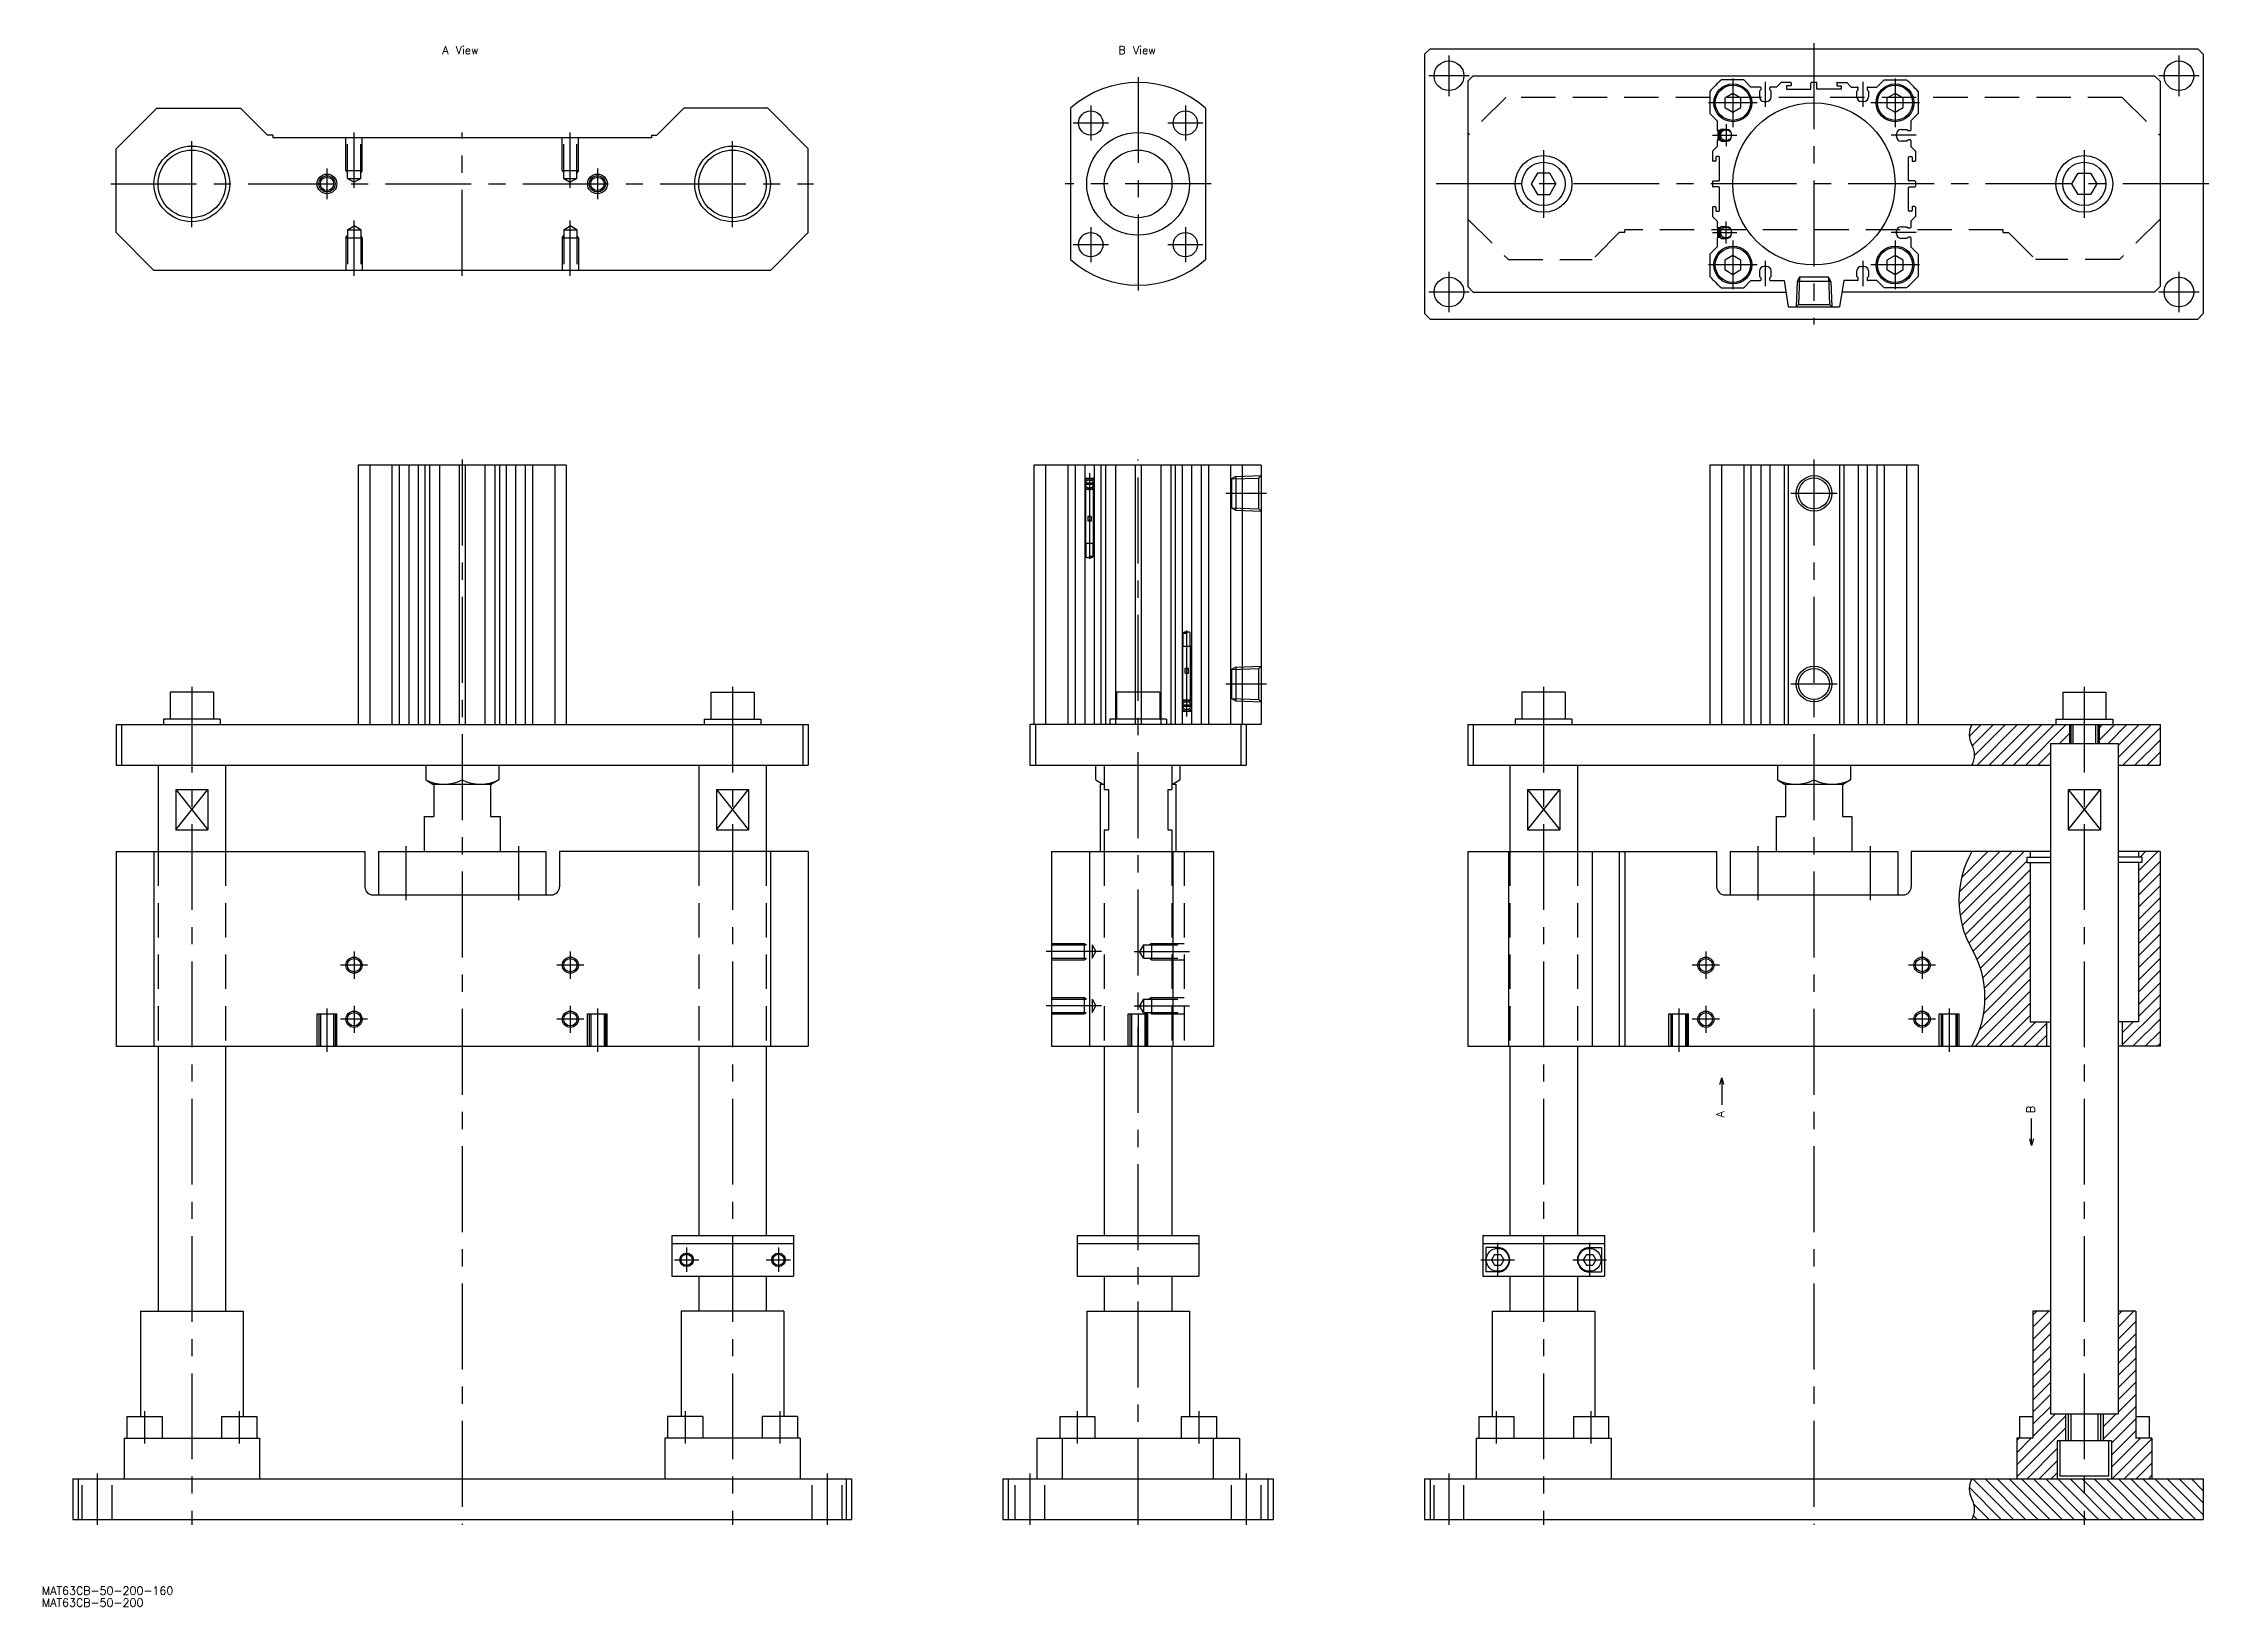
# Model space of a CAD drawing. Extents: x -405 to 396, y -526 to 52.
import ezdxf

# ---------------------------------------------------------------- set-up
doc = ezdxf.new("R2010")
doc.units = 0
for name, pattern in [('CENTER', [50.8, 31.75, -6.35, 6.35, -6.35]), ('DASHED', [19.05, 12.7, -6.35]), ('PHANTOM', [63.5, 31.75, -6.35, 6.35, -6.35, 6.35, -6.35])]:
    doc.linetypes.add(name, pattern=pattern)
doc.layers.get('0').update_dxf_attribs({"linetype": 'CONTINUOUS'})
doc.layers.add('CENTER', color=1, linetype='CENTER')
doc.styles.get("Standard").update_dxf_attribs({"font": 'txt.shx', "height": 3, "bigfont": 'bigfont.shx'})

# ---------------------------------------------------------------- blocks, each defined once
blk = doc.blocks.new('*U3')
at = {"color": 7, "linetype": 'CONTINUOUS'}
blk.add_text('MAT63CB-50-200-160', height=3, dxfattribs=at).set_placement((-405.45, -521.89))
blk = doc.blocks.new('*U4')
at = {"color": 7, "linetype": 'CONTINUOUS'}
blk.add_text('MAT63CB-50-200', height=3, dxfattribs=at).set_placement((-405.45, -526.31))
blk = doc.blocks.new('*U5')
at = {"color": 137, "linetype": 'CONTINUOUS'}
blk.add_text('A View', height=3, dxfattribs=at).set_placement((-257.37, 47.96))
blk = doc.blocks.new('*U6')
at = {"color": 137, "linetype": 'CONTINUOUS'}
blk.add_text('B View', height=3, dxfattribs=at).set_placement((-7.28, 47.96))
blk = doc.blocks.new('_OPEN30')
at = {"color": 0, "linetype": 'BYBLOCK'}
for p, q in [((-1, 0.27), (0, 0)), ((0, 0), (-1, -0.27)), ((0, 0), (-1, 0))]:
    blk.add_line(p, q, dxfattribs=at)
blk = doc.blocks.new('*U7')
at = {"color": 137, "linetype": 'CONTINUOUS'}
blk.add_lwpolyline([(330.51, -353.2), (330.51, -345.7)], dxfattribs=at)
at = {"color": 137, "linetype": 'CONTINUOUS', "xscale": 2.5, "yscale": 2.5, "zscale": 2.5, "rotation": 270}
blk.add_blockref('_OPEN30', (330.51, -355.7), dxfattribs=at)
blk = doc.blocks.new('*U8')
at = {"color": 137, "linetype": 'CONTINUOUS'}
blk.add_lwpolyline([(215.91, -333.2), (215.91, -340.7)], dxfattribs=at)
at = {"color": 137, "linetype": 'CONTINUOUS', "xscale": 2.5, "yscale": 2.5, "zscale": 2.5, "rotation": 90}
blk.add_blockref('_OPEN30', (215.91, -330.7), dxfattribs=at)
blk = doc.blocks.new('*U9')
at = {"color": 137, "linetype": 'CONTINUOUS'}
blk.add_text('A', height=3, rotation=90, dxfattribs=at).set_placement((216.83, -345.37))
blk = doc.blocks.new('*U10')
at = {"color": 137, "linetype": 'CONTINUOUS'}
blk.add_text('B', height=3, rotation=90, dxfattribs=at).set_placement((331.67, -343.71))

msp = doc.modelspace()

# ---------------------------------------------------------------- linework, layer by layer
at = {"color": 7, "linetype": 'CONTINUOUS'}
for p, q in [((106, 48), (108, 50)), ((108, 50), (392, 50)), ((392, 50), (394, 48)), ((106, 48), (106, -48)), ((394, 48), (394, -48)), ((122, 38), (124, 40)), ((122, 38), (122, -38)), ((124, 40), (376, 40)), ((211.5, 34.21), (211.5, 26)), ((224, 38.5), (215.79, 38.5)), ((220, 33.46), (217, 31.73)), ((223, 31.73), (220, 33.46)), ((226.7, 35.8), (224, 38.5)), ((230.1, 35.8), (226.7, 35.8)), ((230.3, 34.8), (229.85, 34.3)), ((229.85, 34.3), (229.85, 32.2)), ((230.3, 35.6), (230.3, 34.8)), ((233.7, 34.8), (233.7, 35.6)), ((234.15, 34.3), (233.7, 34.8)), ((236.2, 35.8), (233.9, 35.8)), ((234.15, 32.2), (234.15, 34.3)), ((237.9, 37.5), (236.2, 35.8)), ((241.4, 37.5), (237.9, 37.5)), ((239.9, 36.09), (239.9, 35.2)), ((241.4, 36.29), (240.1, 36.29)), ((240.1, 35), (248.7, 35)), ((241.6, 37.3), (241.6, 36.49)), ((248.9, 35.2), (248.9, 37.3)), ((250.9, 37.5), (249.1, 37.5)), ((251.1, 35.2), (251.1, 37.3)), ((259.9, 35), (251.3, 35)), ((258.4, 37.3), (258.4, 36.49)), ((258.6, 37.5), (262.1, 37.5)), ((258.6, 36.29), (259.9, 36.29)), ((260.1, 36.09), (260.1, 35.2)), ((262.1, 37.5), (263.8, 35.8)), ((263.8, 35.8), (266.1, 35.8)), ((265.85, 34.3), (266.3, 34.8)), ((265.85, 32.2), (265.85, 34.3)), ((266.3, 34.8), (266.3, 35.6)), ((269.7, 35.6), (269.7, 34.8)), ((269.7, 34.8), (270.15, 34.3)), ((269.9, 35.8), (273.3, 35.8)), ((270.15, 34.3), (270.15, 32.2)), ((273.3, 35.8), (276, 38.5)), ((276, 38.5), (284.21, 38.5)), ((280, 33.46), (277, 31.73)), ((283, 31.73), (280, 33.46)), ((288.5, 34.21), (288.5, 26)), ((378, 38), (376, 40)), ((378, 38), (378, -38)), ((-378, 13), (-363, 28)), ((-363, 28), (-332, 28)), ((-322, 18), (-332, 28)), ((-178, 18), (-168, 28)), ((-137, 28), (-168, 28)), ((-122, 13), (-137, 28)), ((-25, 27.95), (-25, -27.95)), ((25, 27.95), (25, -27.95)), ((211.5, 26), (214.2, 23.3)), ((217, 31.73), (217, 28.27)), ((217, 28.27), (220, 26.54)), ((220, 26.54), (223, 28.27)), ((223, 28.27), (223, 31.73)), ((231.55, 30.5), (232.45, 30.5)), ((268.45, 30.5), (267.55, 30.5)), ((277, 31.73), (277, 28.27)), ((277, 28.27), (280, 26.54)), ((280, 26.54), (283, 28.27)), ((283, 28.27), (283, 31.73)), ((288.5, 26), (285.8, 23.3)), ((-320, 18), (-322, 18)), ((-320, 18), (-320, 17)), ((-180, 17), (-320, 17)), ((-180, 18), (-180, 17)), ((-180, 18), (-178, 18)), ((214.2, 23.3), (214.2, 19.9)), ((214.2, 16.1), (214.2, 13.8)), ((215.2, 19.7), (214.4, 19.7)), ((214.4, 16.3), (215.2, 16.3)), ((215.7, 20.15), (215.2, 19.7)), ((215.2, 16.3), (215.7, 15.85)), ((217.8, 20.15), (215.7, 20.15)), ((219.5, 17.55), (219.5, 18.45)), ((280.5, 17.55), (280.5, 18.45)), ((282.2, 20.15), (284.3, 20.15)), ((284.3, 20.15), (284.8, 19.7)), ((284.8, 16.3), (284.3, 15.85)), ((284.8, 19.7), (285.6, 19.7)), ((285.6, 16.3), (284.8, 16.3)), ((285.8, 23.3), (285.8, 19.9)), ((285.8, 16.1), (285.8, 13.8)), ((-378, -18), (-378, 13)), ((-122, -18), (-122, 13)), ((214.2, 13.8), (212.5, 12.1)), ((212.5, 12.1), (212.5, 8.6)), ((213.51, 8.4), (212.7, 8.4)), ((213.71, 9.9), (213.71, 8.6)), ((214.81, 10.1), (213.91, 10.1)), ((215.01, 1.3), (215.01, 9.9)), ((215.7, 15.85), (217.8, 15.85)), ((284.3, 15.85), (282.2, 15.85)), ((284.99, 1.3), (284.99, 9.9)), ((285.19, 10.1), (286.09, 10.1)), ((285.8, 13.8), (287.5, 12.1)), ((286.29, 9.9), (286.29, 8.6)), ((286.49, 8.4), (287.3, 8.4)), ((287.5, 12.1), (287.5, 8.6)), ((147.71, 3.96), (145.43, 0)), ((145.43, 0), (147.71, -3.96)), ((152.29, 3.96), (147.71, 3.96)), ((154.58, 0), (152.29, 3.96)), ((212.5, 0.9), (212.5, -0.9)), ((212.7, 1.1), (214.81, 1.1)), ((287.3, 1.1), (285.19, 1.1)), ((287.5, 0.9), (287.5, -0.9)), ((345.42, 0), (347.71, 3.96)), ((347.71, 3.96), (352.29, 3.96)), ((352.29, 3.96), (354.57, 0)), ((354.57, 0), (352.29, -3.96)), ((147.71, -3.96), (152.29, -3.96)), ((152.29, -3.96), (154.58, 0)), ((214.8, -1.1), (212.7, -1.1)), ((215, -9.9), (215, -1.3)), ((285, -9.9), (285, -1.3)), ((285.2, -1.1), (287.3, -1.1)), ((347.71, -3.96), (345.42, 0)), ((352.29, -3.96), (347.71, -3.96)), ((212.5, -8.6), (212.5, -12.1)), ((212.5, -12.1), (214.2, -13.8)), ((212.7, -8.4), (213.51, -8.4)), ((213.71, -8.6), (213.71, -9.9)), ((213.91, -10.1), (214.8, -10.1)), ((214.2, -13.8), (214.2, -16.1)), ((215.7, -15.85), (215.2, -16.3)), ((217.8, -15.85), (215.7, -15.85)), ((282.2, -15.85), (284.3, -15.85)), ((284.3, -15.85), (284.8, -16.3)), ((286.09, -10.1), (285.2, -10.1)), ((287.5, -12.1), (285.8, -13.8)), ((285.8, -13.8), (285.8, -16.1)), ((286.29, -8.6), (286.29, -9.9)), ((287.3, -8.4), (286.49, -8.4)), ((287.5, -8.6), (287.5, -12.1)), ((-364, -32), (-378, -18)), ((-136, -32), (-122, -18)), ((214.2, -23.3), (211.5, -26)), ((214.2, -19.9), (214.2, -23.3)), ((215.2, -16.3), (214.4, -16.3)), ((214.4, -19.7), (215.2, -19.7)), ((215.2, -19.7), (215.7, -20.15)), ((215.7, -20.15), (217.8, -20.15)), ((219.5, -18.45), (219.5, -17.55)), ((280.5, -18.45), (280.5, -17.55)), ((284.3, -20.15), (282.2, -20.15)), ((284.8, -19.7), (284.3, -20.15)), ((284.8, -16.3), (285.6, -16.3)), ((285.6, -19.7), (284.8, -19.7)), ((285.8, -19.9), (285.8, -23.3)), ((285.8, -23.3), (288.5, -26)), ((-136, -32), (-364, -32)), ((211.5, -26), (211.5, -34.21)), ((220, -26.54), (217, -28.27)), ((217, -28.27), (217, -31.73)), ((217, -31.73), (220, -33.46)), ((223, -28.27), (220, -26.54)), ((220, -33.46), (223, -31.73)), ((223, -31.73), (223, -28.27)), ((232.45, -30.5), (231.55, -30.5)), ((267.55, -30.5), (268.45, -30.5)), ((280, -26.54), (277, -28.27)), ((277, -28.27), (277, -31.73)), ((277, -31.73), (280, -33.46)), ((283, -28.27), (280, -26.54)), ((280, -33.46), (283, -31.73)), ((283, -31.73), (283, -28.27)), ((288.5, -26), (288.5, -34.21)), ((124, -40), (122, -38)), ((124, -40), (239.65, -40)), ((215.79, -38.5), (224, -38.5)), ((224, -38.5), (226.7, -35.8)), ((226.7, -35.8), (230.1, -35.8)), ((229.85, -32.2), (229.85, -34.3)), ((229.85, -34.3), (230.3, -34.8)), ((230.3, -34.8), (230.3, -35.6)), ((233.7, -34.8), (234.15, -34.3)), ((233.7, -35.6), (233.7, -34.8)), ((233.9, -35.8), (239, -35.8)), ((234.15, -34.3), (234.15, -32.2)), ((239, -35.8), (240.5, -45.5)), ((261, -35.8), (259.5, -45.5)), ((376, -40), (260.35, -40)), ((266.1, -35.8), (261, -35.8)), ((265.85, -34.3), (265.85, -32.2)), ((266.3, -34.8), (265.85, -34.3)), ((266.3, -35.6), (266.3, -34.8)), ((270.15, -34.3), (269.7, -34.8)), ((269.7, -34.8), (269.7, -35.6)), ((273.3, -35.8), (269.9, -35.8)), ((270.15, -32.2), (270.15, -34.3)), ((276, -38.5), (273.3, -35.8)), ((284.21, -38.5), (276, -38.5)), ((376, -40), (378, -38)), ((106, -48), (108, -50)), ((240.5, -45.5), (259.5, -45.5)), ((394, -48), (392, -50)), ((108, -50), (392, -50)), ((-211.5, -104), (-288.5, -104)), ((-288.5, -104), (-288.5, -200)), ((-284.21, -104), (-284.21, -200)), ((-276, -104), (-276, -200)), ((-273.3, -104), (-273.3, -200)), ((-269.7, -104), (-269.7, -200)), ((-266.3, -104), (-266.3, -200)), ((-263.8, -104), (-263.8, -200)), ((-262.1, -104), (-262.1, -200)), ((-258.4, -104), (-258.4, -200)), ((-251.1, -104), (-251.1, -200)), ((-248.9, -104), (-248.9, -200)), ((-241.6, -104), (-241.6, -200)), ((-237.9, -104), (-237.9, -200)), ((-236.2, -104), (-236.2, -200)), ((-233.7, -104), (-233.7, -200)), ((-230.3, -104), (-230.3, -200)), ((-226.7, -104), (-226.7, -200)), ((-224, -104), (-224, -200)), ((-215.79, -104), (-215.79, -200)), ((-211.5, -104), (-211.5, -200)), ((45.5, -104), (-38.5, -104)), ((-38.5, -104), (-38.5, -200)), ((-34.21, -104), (-34.21, -200)), ((-26, -104), (-26, -200)), ((-23.3, -104), (-23.3, -200)), ((-19.7, -104), (-19.7, -200)), ((-16.3, -104), (-16.3, -200)), ((-13.8, -104), (-13.8, -200)), ((-12.1, -104), (-12.1, -200)), ((-8.4, -104), (-8.4, -198)), ((-1.1, -104), (-1.1, -188)), ((1.1, -104), (1.1, -188)), ((8.4, -104), (8.4, -198)), ((12.1, -104), (12.1, -200)), ((13.8, -200), (13.8, -104)), ((16.3, -104), (16.3, -200)), ((19.7, -104), (19.7, -200)), ((23.3, -104), (23.3, -200)), ((26, -104), (26, -200)), ((34.21, -104), (34.21, -200)), ((38.5, -104), (38.5, -200)), ((45.5, -104), (45.5, -200)), ((288.5, -104), (211.5, -104)), ((211.5, -104), (211.5, -200)), ((215.79, -104), (215.79, -200)), ((224, -104), (224, -200)), ((226.7, -104), (226.7, -200)), ((230.3, -104), (230.3, -200)), ((233.7, -104), (233.7, -200)), ((239, -104), (239, -200)), ((240.5, -104), (240.5, -200)), ((259.5, -104), (259.5, -200)), ((261, -104), (261, -200)), ((266.3, -104), (266.3, -200)), ((269.7, -104), (269.7, -200)), ((273.3, -104), (273.3, -200)), ((276, -104), (276, -200)), ((284.21, -104), (284.21, -200)), ((288.5, -104), (288.5, -200)), ((-342, -188), (-358, -188)), ((-358, -188), (-358, -198)), ((-342, -188), (-342, -198)), ((-158, -188), (-142, -188)), ((-158, -188), (-158, -198)), ((-142, -188), (-142, -198)), ((8, -188), (-8, -188)), ((-8, -188), (-8, -198)), ((8, -188), (8, -198)), ((158, -188), (142, -188)), ((142, -188), (142, -198)), ((158, -188), (158, -198)), ((342, -188), (358, -188)), ((342, -188), (342, -198)), ((358, -188), (358, -198)), ((-378, -200), (-122, -200)), ((-378, -200), (-378, -215)), ((-376, -200), (-376, -215)), ((-339.5, -198), (-360.5, -198)), ((-360.5, -198), (-360.5, -200)), ((-339.5, -198), (-339.5, -200)), ((-160.5, -198), (-139.5, -198)), ((-160.5, -198), (-160.5, -200)), ((-139.5, -198), (-139.5, -200)), ((-124, -200), (-124, -215)), ((-122, -200), (-122, -215)), ((45.5, -200), (-40, -200)), ((-40, -200), (-40, -215)), ((-38, -200), (-38, -215)), ((10.5, -198), (-10.5, -198)), ((-10.5, -198), (-10.5, -200)), ((10.5, -198), (10.5, -200)), ((38, -200), (38, -215)), ((40, -200), (40, -215)), ((122, -200), (378, -200)), ((122, -200), (122, -215)), ((124, -200), (124, -215)), ((160.5, -198), (139.5, -198)), ((139.5, -198), (139.5, -200)), ((160.5, -198), (160.5, -200)), ((339.5, -198), (360.5, -198)), ((339.5, -198), (339.5, -200)), ((344.5, -200), (344.5, -207)), ((345, -200), (345, -207)), ((355, -200), (355, -207)), ((355.5, -200), (355.5, -207)), ((360.5, -198), (360.5, -200)), ((378, -200), (378, -215)), ((337.5, -207), (337.5, -455)), ((337.5, -207), (362.5, -207)), ((362.5, -207), (362.5, -455)), ((-378, -215), (-122, -215)), ((-362.5, -215), (-362.5, -247)), ((-337.5, -215), (-337.5, -247)), ((-263.5, -215), (-263.5, -220.5)), ((-250, -215), (-250, -220.5)), ((-236.5, -215), (-236.5, -220.5)), ((-162.5, -215), (-162.5, -247)), ((-137.5, -215), (-137.5, -247)), ((-40, -215), (40, -215)), ((-15.6, -220.5), (-15.6, -215)), ((-12.5, -215), (-12.5, -224)), ((12.5, -215), (12.5, -224)), ((15.6, -220.5), (15.6, -215)), ((122, -215), (337.5, -215)), ((137.5, -215), (137.5, -247)), ((162.5, -215), (162.5, -247)), ((236.5, -215), (236.5, -220.5)), ((250, -215), (250, -220.5)), ((263.5, -215), (263.5, -220.5)), ((362.5, -215), (378, -215)), ((-355.94, -224), (-355.94, -239)), ((-355.94, -224), (-344.06, -224)), ((-344.06, -224), (-344.06, -239)), ((-263.5, -220.5), (-260.9, -222)), ((-260.9, -222), (-239.1, -222)), ((-260.5, -222), (-260.5, -234)), ((-239.5, -222), (-239.5, -234)), ((-236.5, -220.5), (-239.1, -222)), ((-155.94, -224), (-155.94, -239)), ((-155.94, -224), (-144.06, -224)), ((-144.06, -224), (-144.06, -239)), ((-15.6, -220.5), (-13, -222)), ((-14, -222), (-14, -247)), ((-14, -222), (-12.5, -222)), ((-12.5, -224), (-11, -224)), ((-11, -224), (-11, -239)), ((11, -224), (11, -239)), ((11, -224), (12.5, -224)), ((12.5, -222), (14, -222)), ((15.6, -220.5), (13, -222)), ((14, -222), (14, -247)), ((144.06, -224), (144.06, -239)), ((144.06, -224), (155.94, -224)), ((155.94, -224), (155.94, -239)), ((236.5, -220.5), (239.1, -222)), ((239.1, -222), (260.9, -222)), ((239.5, -222), (239.5, -234)), ((260.5, -222), (260.5, -234)), ((263.5, -220.5), (260.9, -222)), ((344.06, -224), (344.06, -239)), ((344.06, -224), (355.94, -224)), ((355.94, -224), (355.94, -239)), ((-355.94, -239), (-344.06, -239)), ((-264, -234), (-264, -247)), ((-264, -234), (-260.5, -234)), ((-239.5, -234), (-236, -234)), ((-236, -234), (-236, -247)), ((-155.94, -239), (-144.06, -239)), ((-12.5, -239), (-12.5, -247)), ((-12.5, -239), (-11, -239)), ((11, -239), (12.5, -239)), ((12.5, -239), (12.5, -247)), ((144.06, -239), (155.94, -239)), ((236, -234), (236, -247)), ((236, -234), (239.5, -234)), ((260.5, -234), (264, -234)), ((264, -234), (264, -247)), ((344.06, -239), (355.94, -239)), ((-378, -247), (-286, -247)), ((-378, -247), (-378, -319)), ((-364, -247), (-364, -319)), ((-286, -247), (-286, -260)), ((-281, -247), (-219, -247)), ((-281, -247), (-281, -263)), ((-219, -247), (-219, -263)), ((-122, -247), (-214, -247)), ((-214, -247), (-214, -260)), ((-136, -247), (-136, -319)), ((-122, -247), (-122, -319)), ((-32, -247), (28, -247)), ((-32, -247), (-32, -319)), ((-18, -247), (-18, -319)), ((13, -319), (13, -247)), ((28, -319), (28, -247)), ((122, -247), (214, -247)), ((122, -247), (122, -319)), ((137, -247), (137, -319)), ((168, -247), (168, -319)), ((178, -247), (178, -319)), ((180, -247), (180, -319)), ((214, -247), (214, -260)), ((219, -247), (281, -247)), ((219, -247), (219, -263)), ((281, -247), (281, -263)), ((337.5, -247), (286, -247)), ((286, -247), (286, -260)), ((330, -247), (330, -249)), ((378, -247), (362.5, -247)), ((370, -247), (370, -249)), ((378, -247), (378, -319)), ((328.75, -249), (328.75, -251)), ((328.75, -249), (337.5, -249)), ((328.75, -251), (337.5, -251)), ((330, -251), (330, -310)), ((371.25, -249), (362.5, -249)), ((371.25, -251), (362.5, -251)), ((370, -251), (370, -310)), ((371.25, -249), (371.25, -251)), ((-283, -263), (-217, -263)), ((217, -263), (283, -263)), ((330, -310), (337.5, -310)), ((336, -310), (336, -319)), ((370, -310), (362.5, -310)), ((364, -310), (364, -319)), ((-378, -319), (-122, -319)), ((-362.5, -319), (-362.5, -417)), ((-337.5, -319), (-337.5, -417)), ((-162.5, -319), (-162.5, -389)), ((-137.5, -319), (-137.5, -389)), ((-32, -319), (28, -319)), ((-12.5, -319), (-12.5, -389)), ((12.5, -319), (12.5, -389)), ((122, -319), (337.5, -319)), ((137.5, -319), (137.5, -389)), ((162.5, -319), (162.5, -389)), ((378, -319), (362.5, -319)), ((-172.5, -389), (-127.5, -389)), ((-172.5, -389), (-172.5, -404)), ((-172.5, -392), (-127.5, -392)), ((-127.5, -389), (-127.5, -404)), ((-22.5, -389), (22.5, -389)), ((-22.5, -389), (-22.5, -404)), ((-22.5, -392), (22.5, -392)), ((22.5, -389), (22.5, -404)), ((127.5, -389), (172.5, -389)), ((127.5, -389), (127.5, -404)), ((127.5, -392), (172.5, -392)), ((172.5, -389), (172.5, -404)), ((133, -393.5), (128.62, -393.5)), ((128.62, -393.5), (128.62, -402.5)), ((131.85, -396), (130.69, -398)), ((130.69, -398), (131.85, -400)), ((131.85, -396), (134.15, -396)), ((131.85, -400), (134.15, -400)), ((134.15, -396), (135.31, -398)), ((135.31, -398), (134.15, -400)), ((165.85, -396), (164.69, -398)), ((164.69, -398), (165.85, -400)), ((165.85, -396), (168.15, -396)), ((165.85, -400), (168.15, -400)), ((167, -393.5), (171.38, -393.5)), ((168.15, -396), (169.31, -398)), ((169.31, -398), (168.15, -400)), ((171.38, -393.5), (171.38, -402.5)), ((-172.5, -404), (-127.5, -404)), ((-162.5, -404), (-162.5, -417)), ((-137.5, -404), (-137.5, -417)), ((-22.5, -404), (22.5, -404)), ((-12.5, -404), (-12.5, -417)), ((12.5, -404), (12.5, -417)), ((127.5, -404), (172.5, -404)), ((133, -402.5), (128.62, -402.5)), ((137.5, -404), (137.5, -417)), ((162.5, -404), (162.5, -417)), ((167, -402.5), (171.38, -402.5)), ((-369, -417), (-369, -456)), ((-369, -417), (-331, -417)), ((-331, -417), (-331, -456)), ((-169, -417), (-169, -456)), ((-131, -417), (-169, -417)), ((-131, -417), (-131, -456)), ((-19, -417), (19, -417)), ((-19, -417), (-19, -456)), ((19, -417), (19, -456)), ((131, -417), (131, -456)), ((131, -417), (169, -417)), ((169, -417), (169, -456)), ((331, -417), (331, -464)), ((337.5, -417), (331, -417)), ((369, -417), (362.5, -417)), ((369, -417), (369, -464)), ((-374, -456), (-361, -456)), ((-374, -456), (-374, -464)), ((-361, -456), (-361, -464)), ((-339, -456), (-326, -456)), ((-339, -456), (-339, -464)), ((-326, -456), (-326, -464)), ((-161, -456), (-174, -456)), ((-174, -456), (-174, -464)), ((-161, -456), (-161, -464)), ((-126, -456), (-139, -456)), ((-139, -456), (-139, -464)), ((-126, -456), (-126, -464)), ((-29, -456), (-16, -456)), ((-29, -456), (-29, -464)), ((-16, -456), (-16, -464)), ((16, -456), (29, -456)), ((16, -456), (16, -464)), ((29, -456), (29, -464)), ((126, -456), (139, -456)), ((126, -456), (126, -464)), ((139, -456), (139, -464)), ((161, -456), (174, -456)), ((161, -456), (161, -464)), ((174, -456), (174, -464)), ((326, -456), (331, -456)), ((326, -456), (326, -464)), ((337.5, -455), (362.5, -455)), ((343, -455), (343, -465)), ((344, -455), (344, -465)), ((356, -455), (356, -465)), ((357, -455), (357, -465)), ((369, -456), (374, -456)), ((374, -456), (374, -464)), ((-375, -464), (-325, -464)), ((-375, -464), (-375, -479)), ((-325, -464), (-325, -479)), ((-125, -464), (-175, -464)), ((-175, -464), (-175, -479)), ((-125, -464), (-125, -479)), ((-37.5, -464), (37.5, -464)), ((-37.5, -464), (-37.5, -479)), ((-27.95, -479), (-27.95, -464)), ((27.95, -479), (27.95, -464)), ((37.5, -464), (37.5, -479)), ((125, -464), (175, -464)), ((125, -464), (125, -479)), ((175, -464), (175, -479)), ((325, -464), (325, -479)), ((331, -464), (325, -464)), ((375, -464), (369, -464)), ((375, -464), (375, -479)), ((360, -465), (340, -465)), ((340, -465), (340, -479)), ((341, -465), (341, -478)), ((359, -465), (359, -478)), ((360, -465), (360, -479)), ((-394, -479), (-106, -479)), ((-394, -479), (-394, -494)), ((-392, -479), (-392, -494)), ((-108, -479), (-108, -494)), ((-106, -479), (-106, -494)), ((-50, -479), (50, -479)), ((-50, -479), (-50, -494)), ((-48, -479), (-48, -494)), ((48, -479), (48, -494)), ((50, -479), (50, -494)), ((106, -479), (394, -479)), ((106, -479), (106, -494)), ((108, -479), (108, -494)), ((359, -478), (341, -478)), ((394, -479), (394, -494)), ((-394, -494), (-106, -494)), ((-50, -494), (50, -494)), ((106, -494), (394, -494))]:
    msp.add_line(p, q, dxfattribs=at)
at = {"color": 3, "linetype": 'DASHED'}
for p, q in [((136, 32), (122, 18)), ((364, 32), (136, 32)), ((364, 32), (378, 18)), ((-293, 5), (-293, 17)), ((-292.46, 2), (-292.46, 17)), ((-287.54, 2), (-287.54, 17)), ((-287, 5), (-287, 17)), ((-213, 5), (-213, 17)), ((-212.46, 2), (-212.46, 17)), ((-207.54, 2), (-207.54, 17)), ((-207, 5), (-207, 17)), ((122, 18), (122, -13)), ((378, 18), (378, -13)), ((-293, 5), (-287, 5)), ((-293, 5), (-292.46, 4.06)), ((-292.46, 2), (-287.54, 2)), ((-292.46, 2), (-290, 0.58)), ((-287.54, 2), (-290, 0.58)), ((-287, 5), (-287.54, 4.06)), ((-213, 5), (-207, 5)), ((-213, 5), (-212.46, 4.06)), ((-212.46, 2), (-207.54, 2)), ((-212.46, 2), (-210, 0.58)), ((-207.54, 2), (-210, 0.58)), ((-207, 5), (-207.54, 4.06)), ((-292.46, -17), (-290, -15.58)), ((-287.54, -17), (-290, -15.58)), ((-212.46, -17), (-210, -15.58)), ((-207.54, -17), (-210, -15.58)), ((122, -13), (137, -28)), ((378, -13), (363, -28)), ((-293, -20), (-292.46, -19.06)), ((-293, -20), (-293, -32)), ((-293, -20), (-287, -20)), ((-292.46, -17), (-292.46, -32)), ((-292.46, -17), (-287.54, -17)), ((-287.54, -17), (-287.54, -32)), ((-287, -20), (-287.54, -19.06)), ((-287, -20), (-287, -32)), ((-213, -20), (-212.46, -19.06)), ((-213, -20), (-213, -32)), ((-213, -20), (-207, -20)), ((-212.46, -17), (-212.46, -32)), ((-212.46, -17), (-207.54, -17)), ((-207.54, -17), (-207.54, -32)), ((-207, -20), (-207.54, -19.06)), ((-207, -20), (-207, -32)), ((178, -18), (168, -28)), ((180, -18), (178, -18)), ((320, -17), (180, -17)), ((180, -18), (180, -17)), ((320, -18), (320, -17)), ((320, -18), (322, -18)), ((322, -18), (332, -28)), ((137, -28), (168, -28)), ((363, -28), (332, -28)), ((243.75, -36.1), (243.42, -45.5)), ((244.66, -34.52), (243.75, -36.1)), ((256.25, -36.1), (243.75, -36.1)), ((244.66, -34.52), (244.31, -44.61)), ((255.34, -34.52), (244.66, -34.52)), ((256.25, -36.1), (255.34, -34.52)), ((255.34, -34.52), (255.69, -44.61)), ((256.25, -36.1), (256.58, -45.5)), ((244.31, -44.61), (243.42, -45.5)), ((244.31, -44.61), (255.69, -44.61)), ((255.69, -44.61), (256.58, -45.5)), ((36.1, -108.25), (34.52, -109.16)), ((34.52, -109.16), (44.61, -108.81)), ((34.52, -109.16), (34.52, -119.84)), ((36.1, -108.25), (45.5, -107.92)), ((36.1, -108.25), (36.1, -120.75)), ((44.61, -108.81), (45.5, -107.92)), ((44.61, -120.19), (44.61, -108.81)), ((34.52, -119.84), (36.1, -120.75)), ((34.52, -119.84), (44.61, -120.19)), ((36.1, -120.75), (45.5, -121.08)), ((44.61, -120.19), (45.5, -121.08)), ((36.1, -178.75), (34.52, -179.66)), ((34.52, -179.66), (44.61, -179.31)), ((34.52, -179.66), (34.52, -190.34)), ((36.1, -178.75), (45.5, -178.42)), ((36.1, -178.75), (36.1, -191.25)), ((44.61, -179.31), (45.5, -178.42)), ((44.61, -190.69), (44.61, -179.31)), ((-1.1, -188), (-1.1, -200)), ((1.1, -188), (1.1, -200)), ((34.52, -190.34), (36.1, -191.25)), ((34.52, -190.34), (44.61, -190.69)), ((36.1, -191.25), (45.5, -191.58)), ((44.61, -190.69), (45.5, -191.58)), ((-8.4, -198), (-8.4, -200)), ((8.4, -198), (8.4, -200)), ((-362.5, -247), (-362.5, -319)), ((-337.5, -247), (-337.5, -319)), ((-162.5, -247), (-162.5, -319)), ((-137.5, -247), (-137.5, -319)), ((-12.5, -247), (-12.5, -319)), ((12.5, -247), (12.5, -319)), ((17, -247), (17, -319)), ((137.5, -247), (137.5, -319)), ((162.5, -247), (162.5, -319)), ((-32, -281), (-20, -281)), ((-32, -281.54), (-17, -281.54)), ((-32, -286.46), (-17, -286.46)), ((-32, -287), (-20, -287)), ((-20, -281), (-19.06, -281.54)), ((-20, -281), (-20, -287)), ((-20, -287), (-19.06, -286.46)), ((-17, -281.54), (-15.58, -284)), ((-17, -281.54), (-17, -286.46)), ((-17, -286.46), (-15.58, -284)), ((2, -281.54), (0.58, -284)), ((2, -286.46), (0.58, -284)), ((2, -281.54), (17, -281.54)), ((2, -281.54), (2, -286.46)), ((2, -286.46), (17, -286.46)), ((5, -281), (4.06, -281.54)), ((5, -287), (4.06, -286.46)), ((5, -281), (17, -281)), ((5, -281), (5, -287)), ((5, -287), (17, -287)), ((-32, -301), (-20, -301)), ((-32, -301.54), (-17, -301.54)), ((-20, -301), (-19.06, -301.54)), ((-20, -301), (-20, -307)), ((-17, -301.54), (-15.58, -304)), ((-17, -301.54), (-17, -306.46)), ((-17, -306.46), (-15.58, -304)), ((2, -301.54), (0.58, -304)), ((2, -306.46), (0.58, -304)), ((2, -301.54), (17, -301.54)), ((2, -301.54), (2, -306.46)), ((5, -301), (4.06, -301.54)), ((5, -301), (17, -301)), ((5, -301), (5, -307)), ((-303.65, -319), (-303.65, -307)), ((-303.65, -307), (-296.35, -307)), ((-303, -307), (-303, -319)), ((-302.46, -307), (-302.46, -319)), ((-297.54, -307), (-297.54, -319)), ((-297, -307), (-297, -319)), ((-296.35, -319), (-296.35, -307)), ((-203.65, -319), (-203.65, -307)), ((-203.65, -307), (-196.35, -307)), ((-203, -307), (-203, -319)), ((-202.46, -307), (-202.46, -319)), ((-197.54, -307), (-197.54, -319)), ((-197, -307), (-197, -319)), ((-196.35, -319), (-196.35, -307)), ((-32, -306.46), (-17, -306.46)), ((-32, -307), (-20, -307)), ((-20, -307), (-19.06, -306.46)), ((-3.65, -319), (-3.65, -307)), ((-3.65, -307), (3.65, -307)), ((-3, -307), (-3, -319)), ((-2.46, -307), (-2.46, -319)), ((2, -306.46), (17, -306.46)), ((2.46, -307), (2.46, -319)), ((3, -307), (3, -319)), ((3.65, -319), (3.65, -307)), ((5, -307), (4.06, -306.46)), ((5, -307), (17, -307)), ((196.35, -319), (196.35, -307)), ((196.35, -307), (203.65, -307)), ((197, -307), (197, -319)), ((197.54, -307), (197.54, -319)), ((202.46, -307), (202.46, -319)), ((203, -307), (203, -319)), ((203.65, -319), (203.65, -307)), ((296.35, -319), (296.35, -307)), ((296.35, -307), (303.65, -307)), ((297, -307), (297, -319)), ((297.54, -307), (297.54, -319)), ((302.46, -307), (302.46, -319)), ((303, -307), (303, -319)), ((303.65, -319), (303.65, -307)), ((-390.5, -494), (-390.5, -479)), ((-379.5, -494), (-379.5, -479)), ((-120.5, -494), (-120.5, -479)), ((-109.5, -494), (-109.5, -479)), ((-45.5, -494), (-45.5, -479)), ((-34.5, -494), (-34.5, -479)), ((34.5, -494), (34.5, -479)), ((45.5, -494), (45.5, -479)), ((109.5, -494), (109.5, -479)), ((120.5, -494), (120.5, -479))]:
    msp.add_line(p, q, dxfattribs=at)
at = {"color": 3, "linetype": 'PHANTOM'}
for p, q in [((212.47, 18), (221.47, 18)), ((214.47, 19.4), (214.47, 16.6)), ((214.47, 19.4), (214.57, 19.4)), ((214.47, 16.6), (214.57, 16.6)), ((214.57, 19.53), (214.57, 18.25)), ((214.57, 19.53), (215.07, 19.53)), ((214.57, 18.25), (215.07, 18.25)), ((214.57, 17.75), (215.07, 17.75)), ((214.57, 17.75), (214.57, 16.47)), ((214.57, 16.47), (215.07, 16.47)), ((215.59, 20.05), (215.07, 19.53)), ((215.07, 19.53), (215.07, 16.47)), ((215.07, 16.47), (215.59, 15.95)), ((215.59, 20.05), (216.47, 20.05)), ((215.59, 20.05), (215.59, 18.68)), ((215.59, 17.32), (215.59, 15.95)), ((216.47, 20.05), (216.47, 19.73)), ((216.47, 16.27), (216.47, 15.95)), ((217.47, 22.05), (217.47, 13.95)), ((215.59, 15.95), (216.47, 15.95)), ((215.07, -16.47), (215.59, -15.95)), ((215.59, -15.95), (216.47, -15.95)), ((215.59, -17.32), (215.59, -15.95)), ((216.47, -16.27), (216.47, -15.95)), ((217.47, -22.05), (217.47, -13.95)), ((212.47, -18), (221.47, -18)), ((214.47, -19.4), (214.47, -16.6)), ((214.47, -16.6), (214.57, -16.6)), ((214.47, -19.4), (214.57, -19.4)), ((214.57, -16.47), (215.07, -16.47)), ((214.57, -17.75), (214.57, -16.47)), ((214.57, -17.75), (215.07, -17.75)), ((214.57, -19.53), (214.57, -18.25)), ((214.57, -18.25), (215.07, -18.25)), ((214.57, -19.53), (215.07, -19.53)), ((215.07, -19.53), (215.07, -16.47)), ((215.59, -20.05), (215.07, -19.53)), ((215.59, -20.05), (215.59, -18.68)), ((215.59, -20.05), (216.47, -20.05)), ((216.47, -20.05), (216.47, -19.73)), ((-18.45, -109), (-19.7, -109)), ((-18.77, -109.1), (-19.6, -109.1)), ((-16.49, -110.75), (-19.51, -110.75)), ((-16.49, -111.25), (-19.51, -111.25)), ((-18, -107), (-18, -139.99)), ((-16.3, -109), (-17.55, -109)), ((-16.4, -109.1), (-17.23, -109.1)), ((-16.3, -113.1), (-19.7, -113.1)), ((-18.77, -112.9), (-19.6, -112.9)), ((-19.4, -113.1), (-19.4, -133)), ((-16.4, -112.9), (-17.23, -112.9)), ((-16.6, -113.1), (-16.6, -133)), ((-17.4, -123), (-18.6, -123)), ((-18.6, -123), (-18.6, -124.8)), ((-17.4, -124.8), (-18.6, -124.8)), ((-17.4, -123), (-17.4, -124.8)), ((-16.3, -133), (-19.7, -133)), ((-19.3, -133), (-19.3, -137.99)), ((-16.7, -133), (-16.7, -137.99)), ((16.7, -171), (16.7, -166.01)), ((18, -197), (18, -164.01)), ((19.3, -171), (19.3, -166.01)), ((16.3, -171), (19.7, -171)), ((16.6, -190.9), (16.6, -171)), ((19.4, -190.9), (19.4, -171)), ((17.4, -181), (17.4, -179.2)), ((17.4, -179.2), (18.6, -179.2)), ((17.4, -181), (18.6, -181)), ((18.6, -181), (18.6, -179.2)), ((16.3, -190.9), (19.7, -190.9)), ((16.4, -191.1), (17.23, -191.1)), ((18.77, -191.1), (19.6, -191.1)), ((16.3, -195), (17.55, -195)), ((16.4, -194.9), (17.23, -194.9)), ((16.49, -192.75), (19.51, -192.75)), ((16.49, -193.25), (19.51, -193.25)), ((18.45, -195), (19.7, -195)), ((18.77, -194.9), (19.6, -194.9))]:
    msp.add_line(p, q, dxfattribs=at)
at = {"color": 3, "linetype": 'CONTINUOUS'}
for p, q in [((307.45, -204.42), (311.87, -200)), ((308.58, -207.78), (316.36, -200)), ((309.43, -211.43), (320.85, -200)), ((310.34, -215), (325.34, -200)), ((314.84, -215), (329.84, -200)), ((319.33, -215), (334.33, -200)), ((323.82, -215), (338.82, -200)), ((328.31, -215), (343.31, -200)), ((345.81, -200), (345.81, -207)), ((354.19, -200), (354.19, -207)), ((355.5, -201.28), (356.78, -200)), ((355.5, -205.77), (361.27, -200)), ((358.76, -207), (365.76, -200)), ((362.5, -207.75), (370.25, -200)), ((362.5, -212.24), (374.74, -200)), ((340.8, -207), (344.5, -203.3)), ((364.23, -215), (378, -201.23)), ((368.72, -215), (378, -205.72)), ((332.8, -215), (337.5, -210.3)), ((337.29, -215), (337.5, -214.79)), ((373.21, -215), (378, -210.21)), ((377.7, -215), (378, -214.7)), ((-355.94, -224), (-344.06, -239)), ((-355.94, -239), (-344.06, -224)), ((-155.94, -224), (-144.06, -239)), ((-155.94, -239), (-144.06, -224)), ((144.06, -224), (155.94, -239)), ((144.06, -239), (155.94, -224)), ((344.06, -239), (355.94, -224)), ((344.06, -224), (355.94, -239)), ((303.64, -266.61), (323.25, -247)), ((303.72, -262.03), (318.76, -247)), ((304.05, -270.68), (327.74, -247)), ((304.57, -256.69), (314.27, -247)), ((370, -254.13), (377.13, -247)), ((370.64, -249), (372.64, -247)), ((304.85, -274.38), (328.75, -250.48)), ((305.94, -277.77), (330, -253.72)), ((370, -258.62), (378, -250.62)), ((370, -263.11), (378, -255.11)), ((307.3, -280.9), (330, -258.21)), ((308.88, -283.82), (330, -262.7)), ((370, -267.6), (378, -259.6)), ((370, -272.09), (378, -264.09)), ((310.35, -286.84), (330, -267.19)), ((311.56, -290.11), (330, -271.68)), ((370, -276.58), (378, -268.58)), ((312.49, -293.67), (330, -276.17)), ((370, -281.07), (378, -273.07)), ((370, -285.56), (378, -277.56)), ((313.08, -297.57), (330, -280.66)), ((313.24, -301.91), (330, -285.15)), ((370, -290.05), (378, -282.05)), ((370, -294.54), (378, -286.54)), ((311.22, -312.91), (330, -294.13)), ((312.77, -306.87), (330, -289.64)), ((370, -299.03), (378, -291.03)), ((370, -303.52), (378, -295.52)), ((309.62, -319), (330, -298.62)), ((314.11, -319), (330, -303.11)), ((370, -308.01), (378, -300.01)), ((318.6, -319), (330, -307.6)), ((323.09, -319), (332.09, -310)), ((327.58, -319), (336, -310.58)), ((364, -318.5), (378, -304.5)), ((364, -314.01), (368.01, -310)), ((367.99, -319), (378, -308.99)), ((332.07, -319), (336, -315.07)), ((372.48, -319), (378, -313.48)), ((376.97, -319), (378, -317.97)), ((331, -418.44), (332.44, -417)), ((331, -422.93), (336.93, -417)), ((331, -427.42), (337.5, -420.92)), ((362.5, -418.37), (363.87, -417)), ((362.5, -422.86), (368.36, -417)), ((362.5, -427.35), (369, -420.85)), ((331, -431.91), (337.5, -425.41)), ((331, -436.4), (337.5, -429.9)), ((362.5, -431.84), (369, -425.34)), ((362.5, -436.33), (369, -429.83)), ((331, -440.89), (337.5, -434.39)), ((331, -445.38), (337.5, -438.88)), ((362.5, -440.82), (369, -434.32)), ((362.5, -445.31), (369, -438.81)), ((331, -449.87), (337.5, -443.37)), ((331, -454.36), (337.5, -447.86)), ((362.5, -449.8), (369, -443.3)), ((362.5, -454.29), (369, -447.79)), ((325, -473.83), (343, -455.83)), ((331, -458.85), (337.5, -452.35)), ((331, -463.34), (339.34, -455)), ((344.95, -455), (344.95, -465)), ((355.05, -455), (355.05, -465)), ((357, -464.28), (369, -452.28)), ((357, -455.3), (357.3, -455)), ((357, -459.79), (361.79, -455)), ((325, -478.32), (343, -460.32)), ((325, -464.85), (325.85, -464)), ((325, -469.34), (330.34, -464)), ((360, -465.77), (369, -456.77)), ((360, -470.26), (369, -461.26)), ((360, -474.75), (370.75, -464)), ((360.24, -479), (375, -464.24)), ((328.81, -479), (340, -467.81)), ((333.3, -479), (340, -472.3)), ((342.81, -465), (343, -464.81)), ((364.73, -479), (375, -468.73)), ((323.79, -494), (308.79, -479)), ((328.28, -494), (313.28, -479)), ((332.77, -494), (317.77, -479)), ((337.26, -494), (322.26, -479)), ((341.75, -494), (326.75, -479)), ((346.24, -494), (331.24, -479)), ((350.73, -494), (335.73, -479)), ((337.79, -479), (340, -476.79)), ((355.22, -494), (340.22, -479)), ((359.71, -494), (344.71, -479)), ((364.2, -494), (349.2, -479)), ((368.69, -494), (353.69, -479)), ((373.18, -494), (358.18, -479)), ((377.67, -494), (362.67, -479)), ((382.16, -494), (367.16, -479)), ((369.22, -479), (375, -473.22)), ((386.65, -494), (371.65, -479)), ((373.71, -479), (375, -477.71)), ((391.14, -494), (376.14, -479)), ((394, -492.37), (380.63, -479)), ((394, -487.88), (385.12, -479)), ((394, -483.39), (389.61, -479)), ((319.3, -494), (307.44, -482.15)), ((314.81, -494), (309.19, -488.39)), ((310.32, -494), (309.02, -492.7))]:
    msp.add_line(p, q, dxfattribs=at)
at = {"color": 7, "linetype": 'CONTINUOUS'}
for centre, radius in [((115, 40), 5.5), ((385, 40), 5.5), ((220, 30), 7), ((220, 30), 6.5), ((280, 30), 7), ((280, 30), 6.5), ((-17.5, 22.5), 4.5), ((17.5, 22.5), 4.5), ((250, 0), 30), ((0, 0), 19), ((-350, 0), 14), ((-350, 0), 12.5), ((-150, 0), 14), ((-150, 0), 12.5), ((0, 0), 12.5), ((150, 0), 10.5), ((350, 0), 10.5), ((-300, 0), 3.65), ((-300, 0), 2.46), ((-200, 0), 3.65), ((-200, 0), 2.46), ((150, 0), 8), ((350, 0), 8), ((-17.5, -22.5), 4.5), ((17.5, -22.5), 4.5), ((220, -30), 7), ((220, -30), 6.5), ((280, -30), 7), ((280, -30), 6.5), ((115, -40), 5.5), ((385, -40), 5.5), ((250, -114.5), 5.72), ((250, -185), 5.72), ((-290, -289), 2.46), ((-210, -289), 2.46), ((210, -289), 2.46), ((290, -289), 2.46), ((-290, -309), 2.46), ((-210, -309), 2.46), ((210, -309), 2.46), ((290, -309), 2.46), ((-167, -398), 2.07), ((-133, -398), 2.07), ((133, -398), 4.25), ((167, -398), 4.25)]:
    msp.add_circle(centre, radius, dxfattribs=at)
at = {"color": 3, "linetype": 'PHANTOM'}
for centre, radius in [((217.47, 18), 2), ((217.47, -18), 2), ((-18, -111), 1.53), ((18, -193), 1.53)]:
    msp.add_circle(centre, radius, dxfattribs=at)
at = {"color": 3, "linetype": 'CONTINUOUS'}
for centre, radius in [((-300, 0), 3), ((-200, 0), 3), ((250, -114.5), 6.58), ((250, -185), 6.58), ((-290, -289), 3), ((-210, -289), 3), ((210, -289), 3), ((290, -289), 3), ((-290, -309), 3), ((-210, -309), 3), ((210, -309), 3), ((290, -309), 3), ((-167, -398), 2.5), ((-133, -398), 2.5)]:
    msp.add_circle(centre, radius, dxfattribs=at)
at = {"color": 7, "linetype": 'CONTINUOUS'}
for centre, radius, start, end in [((0, 0), 37.5, 48.18969, 131.81031), ((250, 0), 51.5, 131.61944, 138.38056), ((231.55, 32.2), 1.7, 180, 270), ((230.1, 35.6), 0.2, 0, 90), ((232.45, 32.2), 1.7, 270, 0), ((233.9, 35.6), 0.2, 90, 180), ((240.1, 36.09), 0.2, 90, 180), ((240.1, 35.2), 0.2, 180, 270), ((241.4, 37.3), 0.2, 0, 90), ((241.4, 36.49), 0.2, 270, 0), ((248.7, 35.2), 0.2, 270, 0), ((249.1, 37.3), 0.2, 90, 180), ((250.9, 37.3), 0.2, 0, 90), ((251.3, 35.2), 0.2, 180, 270), ((258.6, 37.3), 0.2, 90, 180), ((258.6, 36.49), 0.2, 180, 270), ((259.9, 36.09), 0.2, 0, 90), ((259.9, 35.2), 0.2, 270, 0), ((267.55, 32.2), 1.7, 180, 270), ((266.1, 35.6), 0.2, 0, 90), ((268.45, 32.2), 1.7, 270, 0), ((269.9, 35.6), 0.2, 90, 180), ((250, 0), 51.5, 41.61944, 48.38056), ((214.4, 19.9), 0.2, 180, 270), ((214.4, 16.1), 0.2, 90, 180), ((217.8, 18.45), 1.7, 0, 90), ((217.8, 17.55), 1.7, 270, 0), ((282.2, 18.45), 1.7, 90, 180), ((282.2, 17.55), 1.7, 180, 270), ((285.6, 19.9), 0.2, 270, 0), ((285.6, 16.1), 0.2, 0, 90), ((212.7, 8.6), 0.2, 180, 270), ((213.51, 8.6), 0.2, 270, 0), ((213.91, 9.9), 0.2, 90, 180), ((214.81, 9.9), 0.2, 0, 90), ((285.19, 9.9), 0.2, 90, 180), ((286.09, 9.9), 0.2, 0, 90), ((286.49, 8.6), 0.2, 180, 270), ((287.3, 8.6), 0.2, 270, 0), ((212.7, 0.9), 0.2, 90, 180), ((214.81, 1.3), 0.2, 270, 0), ((285.19, 1.3), 0.2, 180, 270), ((287.3, 0.9), 0.2, 0, 90), ((212.7, -0.9), 0.2, 180, 270), ((214.8, -1.3), 0.2, 0, 90), ((285.2, -1.3), 0.2, 90, 180), ((287.3, -0.9), 0.2, 270, 0), ((212.7, -8.6), 0.2, 90, 180), ((213.51, -8.6), 0.2, 0, 90), ((213.91, -9.9), 0.2, 180, 270), ((214.8, -9.9), 0.2, 270, 0), ((217.8, -17.55), 1.7, 0, 90), ((282.2, -17.55), 1.7, 90, 180), ((285.2, -9.9), 0.2, 180, 270), ((286.09, -9.9), 0.2, 270, 0), ((286.49, -8.6), 0.2, 90, 180), ((287.3, -8.6), 0.2, 0, 90), ((214.4, -16.1), 0.2, 180, 270), ((214.4, -19.9), 0.2, 90, 180), ((217.8, -18.45), 1.7, 270, 0), ((282.2, -18.45), 1.7, 180, 270), ((285.6, -16.1), 0.2, 270, 0), ((285.6, -19.9), 0.2, 0, 90), ((0, 0), 37.5, 228.18969, 311.81031), ((231.55, -32.2), 1.7, 90, 180), ((232.45, -32.2), 1.7, 0, 90), ((267.55, -32.2), 1.7, 90, 180), ((268.45, -32.2), 1.7, 0, 90), ((250, 0), 51.5, 221.61944, 228.38056), ((230.1, -35.6), 0.2, 270, 0), ((233.9, -35.6), 0.2, 180, 270), ((266.1, -35.6), 0.2, 270, 0), ((269.9, -35.6), 0.2, 180, 270), ((250, 0), 51.5, 311.61944, 318.38056), ((-256.75, -206.07), 15.93, 244.92442, 295.07558), ((-243.25, -206.07), 15.93, 244.92442, 295.07558), ((243.25, -206.07), 15.93, 244.92442, 295.07558), ((256.75, -206.07), 15.93, 244.92442, 295.07558), ((-283, -260), 3, 180, 270), ((-217, -260), 3, 270, 0), ((217, -260), 3, 180, 270), ((283, -260), 3, 270, 0), ((133, -398), 4.5, 270, 90), ((167, -398), 4.5, 90, 270)]:
    msp.add_arc(centre, radius, start, end, dxfattribs=at)
at = {"color": 3, "linetype": 'PHANTOM'}
for centre, radius, start, end in [((-18, -111), 2.05, 33.97654, 146.02384), ((-19.6, -109.4), 0.3, 90, 109.47236), ((-16.4, -109.4), 0.3, 70.52928, 90.00003), ((-18, -111), 2.05, 213.97617, 326.02342), ((-19.6, -112.6), 0.3, 250.52776, 269.99996), ((-16.4, -112.6), 0.3, 270.00001, 289.47077), ((-18.65, -136.91), 1.26, 238.89326, 301.10674), ((-17.35, -139.06), 1.26, 58.89308, 121.10692), ((-17.35, -136.91), 1.26, 238.89308, 301.10692), ((17.35, -167.09), 1.26, 58.89308, 121.10692), ((17.35, -164.94), 1.26, 238.89308, 301.10692), ((18.65, -167.09), 1.26, 58.89326, 121.10674), ((18, -193), 2.05, 33.97617, 146.02342), ((16.4, -191.4), 0.3, 90.00001, 109.47077), ((19.6, -191.4), 0.3, 70.52776, 89.99996), ((18, -193), 2.05, 213.97654, 326.02384), ((16.4, -194.6), 0.3, 250.52928, 270.00003), ((19.6, -194.6), 0.3, 270, 289.47236)]:
    msp.add_arc(centre, radius, start, end, dxfattribs=at)
at = {"color": 3, "linetype": 'CONTINUOUS'}
for centre, radius, start, end in [((314.92, -203.75), 7.5, 150, 210), ((301.93, -211.25), 7.5, 330.00003, 29.99999), ((339.6, -265), 36, 150, 210), ((277.25, -301), 36, 330.00003, 29.99999), ((314.92, -482.75), 7.5, 150, 210), ((301.93, -490.25), 7.5, 330.00003, 29.99999)]:
    msp.add_arc(centre, radius, start, end, dxfattribs=at)
at = {"layer": 'CENTER', "color": 1, "linetype": 'CENTER'}
for p, q in [((250, 52), (250, -52)), ((115, 47.5), (115, 32.5)), ((385, 47.5), (385, 32.5)), ((0, 39.5), (0, -39.5)), ((122.5, 40), (107.5, 40)), ((220, 39), (220, 21)), ((232, 37.8), (232, 28.5)), ((268.03, 37.8), (268.03, 28.5)), ((280, 39), (280, 21)), ((392.5, 40), (377.5, 40)), ((-17.5, 29), (-17.5, 16)), ((-17.5, 29), (-17.5, 16)), ((17.5, 29), (17.5, 16)), ((229, 30), (211, 30)), ((289, 30), (271, 30)), ((-290, -1.42), (-290, 19)), ((-250, -34), (-250, 19)), ((-210, -1.42), (-210, 19)), ((-11, 22.5), (-24, 22.5)), ((-11, 22.5), (-24, 22.5)), ((24, 22.5), (11, 22.5)), ((287.8, 18), (278.5, 18)), ((-350, -16), (-350, 16)), ((-150, -16), (-150, 16)), ((150, 12.5), (150, -12.5)), ((350, 12.5), (350, -12.5)), ((-380, 0), (-120, 0)), ((-300, 5.65), (-300, -5.65)), ((-200, 5.65), (-200, -5.65)), ((27, 0), (-27, 0)), ((396, 0), (104, 0)), ((-290, -34), (-290, -13.58)), ((-210, -34), (-210, -13.58)), ((-17.5, -16), (-17.5, -29)), ((17.5, -16), (17.5, -29)), ((-11, -22.5), (-24, -22.5)), ((24, -22.5), (11, -22.5)), ((220, -21), (220, -39)), ((287.8, -18), (278.5, -18)), ((280, -21), (280, -39)), ((229, -30), (211, -30)), ((232, -28.5), (232, -37.8)), ((268.03, -28.5), (268.03, -37.8)), ((289, -30), (271, -30)), ((122.5, -40), (107.5, -40)), ((115, -32.5), (115, -47.5)), ((392.5, -40), (377.5, -40)), ((385, -32.5), (385, -47.5)), ((-250, -102), (-250, -496)), ((0, -496), (0, -102)), ((250, -102), (250, -496)), ((47.5, -114.5), (32.52, -114.5)), ((258.58, -114.5), (241.42, -114.5)), ((-350, -186), (-350, -496)), ((-150, -186), (-150, -496)), ((47.5, -185), (32.52, -185)), ((150, -186), (150, -496)), ((258.58, -185), (241.42, -185)), ((350, -186), (350, -496)), ((-270.78, -245), (-270.78, -265)), ((-229.22, -245), (-229.22, -265)), ((229.22, -245), (229.22, -265)), ((270.78, -245), (270.78, -265)), ((-290, -284), (-290, -294)), ((-210, -284), (-210, -294)), ((-13.58, -284), (-34, -284)), ((-1.42, -284), (19, -284)), ((210, -284), (210, -294)), ((290, -284), (290, -294)), ((-285, -289), (-295, -289)), ((-205, -289), (-215, -289)), ((215, -289), (205, -289)), ((295, -289), (285, -289)), ((-290, -304), (-290, -314)), ((-210, -304), (-210, -314)), ((-13.58, -304), (-34, -304)), ((-1.42, -304), (19, -304)), ((210, -304), (210, -314)), ((290, -304), (290, -314)), ((-300, -305), (-300, -321)), ((-285, -309), (-295, -309)), ((-205, -309), (-215, -309)), ((-200, -305), (-200, -321)), ((0, -307), (0, -319)), ((200, -305), (200, -321)), ((215, -309), (205, -309)), ((295, -309), (285, -309)), ((300, -305), (300, -321)), ((133, -391.75), (133, -404.25)), ((167, -391.75), (167, -404.25)), ((-171.5, -398), (-162.5, -398)), ((-167, -393.5), (-167, -402.5)), ((-137.5, -398), (-128.5, -398)), ((-133, -393.5), (-133, -402.5)), ((126.75, -398), (139.25, -398)), ((160.75, -398), (173.25, -398)), ((-367.5, -454), (-367.5, -466)), ((-332.5, -454), (-332.5, -466)), ((-167.5, -454), (-167.5, -466)), ((-132.5, -454), (-132.5, -466)), ((-22.5, -454), (-22.5, -466)), ((22.5, -454), (22.5, -466)), ((132.5, -454), (132.5, -466)), ((167.5, -454), (167.5, -466)), ((-385, -477), (-385, -496)), ((-115, -477), (-115, -496)), ((-40, -477), (-40, -496)), ((40, -477), (40, -496)), ((115, -477), (115, -496))]:
    msp.add_line(p, q, dxfattribs=at)

# ---------------------------------------------------------------- block references
at = {"color": 7, "linetype": 'CONTINUOUS'}
for name in ['*U5', '*U6', '*U8', '*U9', '*U10', '*U7', '*U3', '*U4']:
    msp.add_blockref(name, (0, 0), dxfattribs=at)

doc.saveas('drawing.dxf')
